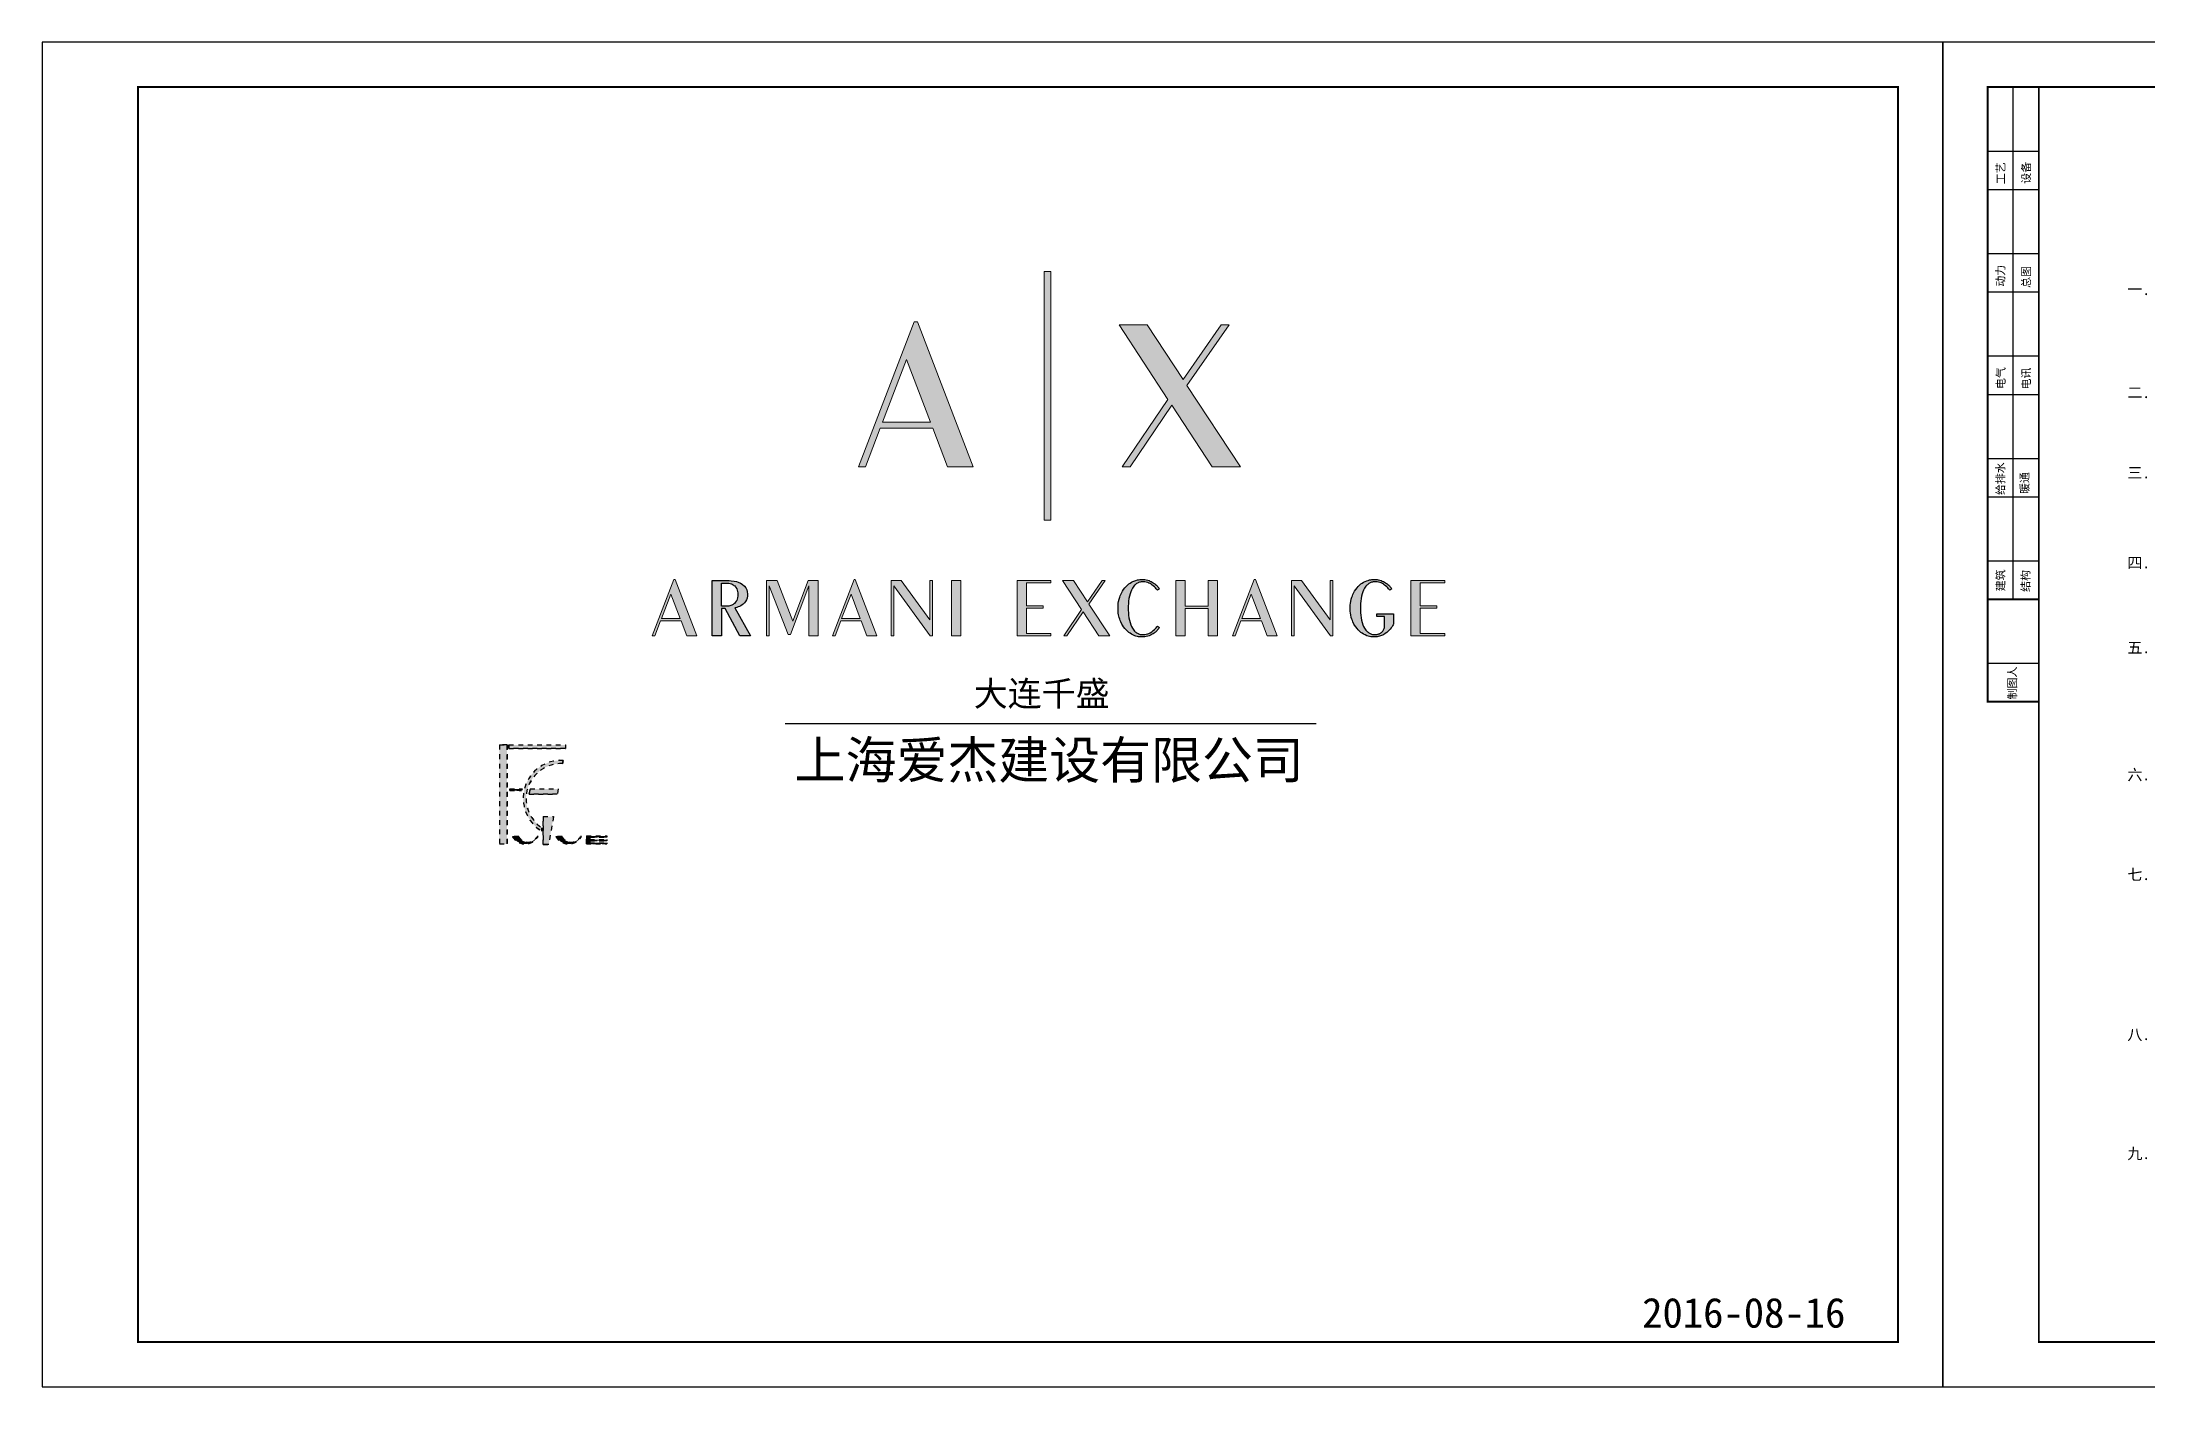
# Model space of a CAD drawing. Header units: millimetres. Extents: x 5896 to 6381, y 4295 to 4378.
# Drawn here: x 5895.56 to 5940.39, y 4349.31 to 4377.92 of the extents above; entities that cross this region are included whole.
import ezdxf
from ezdxf.enums import TextEntityAlignment as Align

# ---------------------------------------------------------------- set-up
doc = ezdxf.new("R2010")
doc.units = ezdxf.units.MM
doc.linetypes.add('DASHDOT2', pattern=[0.5, 0.25, -0.125, 0, -0.125])
for name, color, linetype in [('AXlogo-pyramid', 6, 'Continuous'), ('GA_X DIM', 8, 'Continuous'), ('SH Sheet', 252, 'Continuous'), ('图框', 254, 'Continuous')]:
    doc.layers.add(name, color=color, linetype=linetype)
doc.layers.add('COL-LOGO', color=7, linetype='Continuous', true_color=0xf8e268)
doc.layers.add('文字', color=6, linetype='Continuous', lineweight=5)
doc.styles.add('ARIAL', font='Arial.ttf')
doc.styles.add('FUGUE', font='Arial.ttf')
doc.styles.add('HT', font='')
doc.styles.get("Standard").update_dxf_attribs({"font": 'Arial.ttf'})
doc.styles.add('图框明细', font='')
doc.styles.add('图签-仿宋', font='')
doc.styles.add('图签-黑体', font='')
doc.styles.get('HT').set_extended_font_data('SimHei')
doc.styles.get('图框明细').set_extended_font_data('NSimSun')
doc.styles.get('图签-仿宋').set_extended_font_data('FangSong_GB2312')
doc.styles.get('图签-黑体').set_extended_font_data('SimHei')

# ---------------------------------------------------------------- blocks, each defined once
blk = doc.blocks.new('图标')
at = {"layer": 'SH Sheet', "linetype": 'DASHDOT2'}
for points in [[(31215.4, 14386.6), (31205.1, 14386.6), (31205.1, 14254), (31215.4, 14254)], [(31217.8, 14382), (31293.3, 14382), (31293.3, 14386.6), (31217.8, 14386.6)], [(31289.5, 14361.5), (31290.4, 14365.9, 0.780601), (31261.8, 14271.2), (31261.8, 14275.7, -0.761133)], [(31218.9, 14325.4), (31234.8, 14325.4), (31235.4, 14327.6), (31218.9, 14327.6)], [(31244.8, 14320.6), (31282.5, 14320.6), (31283.8, 14327.6), (31246.2, 14327.6)], [(31263.5, 14290.7), (31263.5, 14253.2), (31271, 14253.2), (31277.5, 14290.7)], [(31256.7, 14263.9), (31255.4, 14263.9, -0.607934), (31231, 14263.9), (31222.6, 14263.9, 0.584493), (31256.7, 14263.9)], [(31314.8, 14263.9), (31313.5, 14263.9, -0.607934), (31289.1, 14263.9), (31280.7, 14263.9, 0.584493), (31314.8, 14263.9)], [(31326.1, 14263), (31348.7, 14263), (31348.7, 14264.9), (31321.7, 14264.9), (31321.7, 14254.1), (31348.7, 14254.1), (31348.7, 14255.7), (31326.1, 14255.7), (31326.1, 14258.3), (31348.7, 14258.3), (31348.7, 14259.9), (31326.1, 14259.9)]]:
    blk.add_hatch(color=250, dxfattribs=at).paths.add_polyline_path(points, flags=0)
at = {"layer": 'SH Sheet', "color": 250, "linetype": 'DASHDOT2'}
for p, q in [((31205.1, 14386.6), (31205.1, 14254)), ((31205.1, 14386.6), (31215.4, 14386.6)), ((31215.4, 14386.6), (31215.4, 14254)), ((31217.8, 14386.6), (31217.8, 14382)), ((31217.8, 14386.6), (31293.3, 14386.6)), ((31293.3, 14386.6), (31293.3, 14382)), ((31217.8, 14382), (31293.3, 14382)), ((31290.4, 14365.9), (31289.5, 14361.5)), ((31218.9, 14327.6), (31218.9, 14325.4)), ((31218.9, 14327.6), (31235.4, 14327.6)), ((31235.4, 14327.6), (31234.8, 14325.4)), ((31246.2, 14327.6), (31244.8, 14320.6)), ((31246.2, 14327.6), (31283.8, 14327.6)), ((31283.8, 14327.6), (31282.5, 14320.6)), ((31218.9, 14325.4), (31234.8, 14325.4)), ((31244.8, 14320.6), (31282.5, 14320.6)), ((31261.8, 14275.7), (31261.8, 14271.2)), ((31263.5, 14290.7), (31263.5, 14253.2)), ((31263.5, 14290.7), (31277.5, 14290.7)), ((31277.5, 14290.7), (31271, 14253.2)), ((31205.1, 14254), (31215.4, 14254)), ((31222.6, 14263.9), (31231, 14263.9)), ((31255.4, 14263.9), (31256.7, 14263.9)), ((31263.5, 14253.2), (31271, 14253.2)), ((31280.7, 14263.9), (31289.1, 14263.9)), ((31313.5, 14263.9), (31314.8, 14263.9)), ((31321.7, 14264.9), (31321.7, 14254.1)), ((31321.7, 14264.9), (31348.7, 14264.9)), ((31321.7, 14254.1), (31348.7, 14254.1)), ((31326.1, 14263), (31326.1, 14259.9)), ((31326.1, 14263), (31348.7, 14263)), ((31326.1, 14259.9), (31348.7, 14259.9)), ((31326.1, 14258.3), (31326.1, 14255.7)), ((31326.1, 14258.3), (31348.7, 14258.3)), ((31326.1, 14255.7), (31348.7, 14255.7)), ((31348.7, 14264.9), (31348.7, 14263)), ((31348.7, 14259.9), (31348.7, 14258.3)), ((31348.7, 14255.7), (31348.7, 14254.1))]:
    blk.add_line(p, q, dxfattribs=at)
for points in [[(31215.4, 14386.6), (31205.1, 14386.6), (31205.1, 14254), (31215.4, 14254)], [(31217.8, 14382), (31217.8, 14386.6), (31293.3, 14386.6), (31293.3, 14382)], [(31218.9, 14325.4), (31218.9, 14327.6), (31235.4, 14327.6), (31234.8, 14325.4)], [(31244.8, 14320.6), (31246.2, 14327.6), (31283.8, 14327.6), (31282.5, 14320.6)], [(31263.5, 14290.7), (31277.5, 14290.7), (31271, 14253.2), (31263.5, 14253.2)], [(31326.1, 14263), (31326.1, 14259.9), (31348.7, 14259.9), (31348.7, 14258.3), (31326.1, 14258.3), (31326.1, 14255.7), (31348.7, 14255.7), (31348.7, 14254.1), (31321.7, 14254.1), (31321.7, 14264.9), (31348.7, 14264.9), (31348.7, 14263)]]:
    blk.add_lwpolyline(points, close=True, dxfattribs=at)
for points in [[(31289.5, 14361.5), (31290.4, 14365.9, 0.780601), (31261.8, 14271.2), (31261.8, 14275.7, -0.761133)], [(31256.7, 14263.9), (31255.4, 14263.9, -0.607934), (31231, 14263.9), (31222.6, 14263.9, 0.584493), (31256.7, 14263.9)], [(31314.8, 14263.9), (31313.5, 14263.9, -0.607934), (31289.1, 14263.9), (31280.7, 14263.9, 0.584493), (31314.8, 14263.9)]]:
    blk.add_lwpolyline(points, format="xyb", close=True, dxfattribs=at)
for centre, radius, start, end in [((31287.9, 14315), 51, 87.2468, 239.1493), ((31287.5, 14314.8), 46.8, 87.521, 236.6249), ((31239.6, 14273.5), 19.6, 209.3914, 330.6152), ((31243.2, 14270.3), 13.8, 207.4063, 332.5937), ((31297.8, 14273.5), 19.6, 209.3914, 330.6152), ((31301.3, 14270.3), 13.8, 207.4063, 332.5937)]:
    blk.add_arc(centre, radius, start, end, dxfattribs=at)
blk = doc.blocks.new('tukuang')
at = {"layer": '图框'}
for p, q in [((155.6, 1739.4), (155.6, 2870.7)), ((3606.1, 2870.7), (3606.1, 99)), ((99, 2729.3), (212.1, 2729.3)), ((99, 2644.4), (212.1, 2644.4)), ((3634.3, 2525.2), (4072.7, 2525.2)), ((99, 2503), (212.1, 2503)), ((99, 2418.2), (212.1, 2418.2)), ((3606.1, 2404), (4101, 2404)), ((99, 2276.8), (212.1, 2276.8)), ((99, 2191.9), (212.1, 2191.9)), ((99, 2050.5), (212.1, 2050.5)), ((3606.1, 2085.9), (4101, 2085.9)), ((99, 1965.7), (212.1, 1965.7)), ((99, 1824.2), (212.1, 1824.2)), ((3606.1, 1767.7), (4101, 1767.7)), ((99, 1598), (212.1, 1598)), ((4101, 1513.1), (3606.1, 1513.1)), ((3712.1, 1513.1), (3712.1, 1173.7)), ((3959.6, 1513.1), (3959.6, 1173.7)), ((4101, 1456.6), (3606.1, 1456.6)), ((4101, 1400), (3606.1, 1400)), ((4101, 1343.4), (3606.1, 1343.4)), ((4101, 1286.9), (3606.1, 1286.9)), ((3804.6, 1257.4), (3862.4, 1257.4)), ((4101, 1230.3), (3606.1, 1230.3)), ((4101, 1173.7), (3606.1, 1173.7)), ((3606.1, 1117.2), (4101, 1117.2)), ((3606.1, 947.5), (4101, 947.5)), ((3606.1, 777.8), (4101, 777.8)), ((4101, 608.1), (3606.1, 608.1)), ((4101, 551.5), (3606.1, 551.5)), ((3853.5, 551.5), (3853.5, 155.6)), ((3959.6, 551.5), (3959.6, 268.7)), ((4101, 494.9), (3606.1, 494.9)), ((4101, 438.4), (3606.1, 438.4)), ((4101, 381.8), (3606.1, 381.8)), ((4101, 325.3), (3606.1, 325.3)), ((4101, 268.7), (3606.1, 268.7)), ((4101, 212.1), (3606.1, 212.1)), ((4101, 155.6), (3606.1, 155.6))]:
    blk.add_line(p, q, dxfattribs=at)
blk.add_lwpolyline([(0, 0), (4200, 0), (4200, 2969.7), (0, 2969.7)], close=True, dxfattribs=at)
at = {"layer": '图框', "const_width": 4.24}
for points in [[(99, 1511), (99, 2872.8)], [(99, 2870.7), (212.1, 2870.7)], [(99, 1739.4), (212.1, 1739.4)], [(99, 1513.1), (212.1, 1513.1)]]:
    blk.add_lwpolyline(points, dxfattribs=at)
blk.add_lwpolyline([(212.1, 2870.7), (4101, 2870.7), (4101, 99), (212.1, 99)], close=True, dxfattribs=at)
at = {"layer": '图框'}
for s, height, style, p in [('建筑设计单位：', 17.68, 'HT', (3616.6, 2843.5)), ('合作设计单位：', 17.68, 'HT', (3616.7, 2380.2)), ('院出图章：', 17.68, '图签-黑体', (3614.1, 2057)), ('注册执业章：', 17.68, '图签-黑体', (3616.9, 1741.7)), ('1', 21.2, '图签-仿宋', (3647.7, 1245.3)), ('版本', 17.68, '图签-黑体', (3616.9, 1208.3)), ('升版原因', 17.68, '图签-黑体', (3722.5, 1205.7)), ('升版日期', 17.68, '图签-黑体', (3963.4, 1205.7)), ('本图升版后，以最高版本为准', 17.677, '图签-黑体', (3616.9, 1139.3)), ('建设单位:', 17.68, '图签-黑体', (3616.8, 1089.8)), ('项目：', 17.68, '图签-黑体', (3616.8, 921.4)), ('图名：', 17.68, '图签-黑体', (3618.2, 756)), ('设计号:', 17.68, '图签-黑体', (3616.3, 585.7)), ('项目总负责人', 17.68, '图签-黑体', (3616.9, 525.2)), ('审定人', 17.68, '图签-黑体', (3616.9, 471.9)), ('专业负责人', 17.68, '图签-黑体', (3616.6, 412.8)), ('校对人', 17.68, '图签-黑体', (3615.3, 357.8)), ('设计人', 17.68, '图签-黑体', (3615.3, 301.3)), ('图别：', 17.68, '图签-黑体', (3615.3, 246.1)), ('图号：', 17.68, '图签-黑体', (3864.1, 244.6)), ('比例：', 17.68, '图签-黑体', (3615.4, 189.4)), ('日期：', 17.68, '图签-黑体', (3855.1, 187.1)), ('文件名：', 17.68, '图签-黑体', (3610.6, 131.4))]:
    blk.add_text(s, height=height, dxfattribs=dict(at, style=style)).set_placement(p)
at = {"layer": '图框', "style": 'ARIAL', "width": 0.75}
for s, height, p in [('ARCHITECTURE DESIGN UNIT', 14.141, (3617.7, 2821.1)), ('JOINTLY DESIGNED WITH', 14.141, (3617.7, 2356)), ('CNADRI PROJECT SEAL', 14.141, (3613.6, 2032.1)), ('REGISTERED SEAL', 14.141, (3616.4, 1720)), ('REVISION', 14.14, (3619.2, 1183.5)), ('CAUSE', 14.14, (3724.8, 1183.1)), ('DATE', 14.14, (3968.2, 1183.1)), ('CLIENT', 14.14, (3619.9, 1067.6)), ('PROJECT NAME', 14.141, (3617.7, 898.9)), ('DRAWING TITLE', 14.141, (3621.7, 731.4)), ('PROJECT No.', 14.141, (3617.7, 561.1)), ('PROJECT DIRECTOR', 14.141, (3619.2, 503.8)), ('AUTHORIZED BY', 14.141, (3619.2, 449.5)), ('DISCIPLINE RESPONSIBLE BY', 14.141, (3619.2, 390)), ('CHECKED BY', 14.14, (3617.7, 335.5)), ('DESIGNED BY', 14.141, (3617.7, 278.9)), ('STATUS', 14.14, (3617.7, 222.3)), ('DRAWING No.', 14.141, (3865.1, 220.2)), ('SCALE', 14.14, (3617.7, 165.1)), ('DATE', 14.14, (3861.6, 165.1)), ('FILE NAME', 14.14, (3614.9, 106.8))]:
    blk.add_text(s, height=height, dxfattribs=at).set_placement(p)
at = {"layer": '图框'}
for s, style, p in [('工艺', '图签-黑体', (136.9, 2656.3)), ('设备', '图签-黑体', (193.1, 2657.2)), ('动力', '图签-黑体', (136.3, 2429.7)), ('总图', '图签-黑体', (193.1, 2427.1)), ('电气', '图签-黑体', (136.9, 2203.8)), ('电讯', '图签-黑体', (193.1, 2202.8)), ('给排水', '图签-黑体', (136.3, 1969.5)), ('暖通', 'HT', (189.6, 1971.9)), ('建筑', '图签-黑体', (136.4, 1756.9)), ('结构', '图签-黑体', (191.7, 1755.6)), ('制图人', '图签-黑体', (162.3, 1518.2))]:
    blk.add_text(s, height=17.68, rotation=90, dxfattribs=dict(at, style=style)).set_placement(p)
at = {"layer": '图框', "insert": (3853.5, 2544), "char_height": 21.212, "width": 494.949, "attachment_point": 5, "line_spacing_factor": 0.66852, "style": 'FUGUE'}
blk.add_mtext('{\\fLiSu|b0|i0|c134|p49;\\C251;上海爱杰建设有限公司}', dxfattribs=at)
at = {"layer": '图框', "insert": (3754.5, 2415.4), "char_height": 21.647, "attachment_point": 7, "line_spacing_factor": 0.66852, "style": 'FUGUE'}
blk.add_mtext('{\\H0.55168x;\\C7;Tel: +86 21 5979 6188 Fax:+86 21 5979 7897}', dxfattribs=at)
at = {"layer": '图框', "insert": (3669.6, 890.8), "char_height": 30, "width": 393.518, "attachment_point": 1, "style": 'ARIAL'}
blk.add_mtext('\\pi121.59;{\\fSimSun|b0|i0|c134|p2;\\C7;大连千盛\\P\\pi184.27;AX}', dxfattribs=at)
at = {"layer": '图框', "attachment_point": 4}
for s, insert, char_height, width in [('1:100/A3', (3713, 185.2), 21.21, 119.272), ('{\\fSTSong|b0|i0|c0|p2;\\C7;201\\fSTSong|b0|i0|c134|p2;6-08\\fSTSong|b0|i0|c0|p2;-\\fSTSong|b0|i0|c134|p2;16}', (3929.5, 184.7), 21.2121, 11.04)]:
    blk.add_mtext(s, dxfattribs=dict(at, insert=insert, char_height=char_height, width=width))

msp = doc.modelspace()

# ---------------------------------------------------------------- hatches: boundary and pattern name
at = {"layer": 'COL-LOGO'}
h = msp.add_hatch(color=0, dxfattribs=at)
h.dxf.hatch_style = 1
h.paths.add_polyline_path([(5915.38, 4368.887), (5914.196, 4371.973), (5914.124, 4371.973), (5912.939, 4368.887), (5913.087, 4368.887), (5913.399, 4369.704), (5914.52, 4369.704), (5914.832, 4368.887)])
h.paths.add_polyline_path([(5914.468, 4369.832), (5913.447, 4369.832), (5913.959, 4371.168)], flags=16)
h.paths.add_polyline_path([(5917.029, 4367.751), (5916.893, 4367.751), (5916.893, 4373.041), (5917.029, 4373.041)])
h.paths.add_polyline_path([(5919.082, 4371.905), (5918.486, 4371.905), (5919.526, 4370.32), (5918.55, 4368.887), (5918.718, 4368.887), (5919.606, 4370.196), (5920.47, 4368.887), (5921.067, 4368.887), (5919.93, 4370.616), (5920.827, 4371.905), (5920.659, 4371.905), (5919.846, 4370.74)])
h = msp.add_hatch(color=0, dxfattribs=at)
h.dxf.hatch_style = 1
h.paths.add_polyline_path([(5910.124, 4365.92), (5910.023, 4365.92), (5910.023, 4366.411), (5910.126, 4366.411), (5910.151, 4366.41), (5910.178, 4366.407), (5910.205, 4366.402), (5910.232, 4366.393), (5910.246, 4366.387), (5910.267, 4366.376), (5910.287, 4366.362), (5910.302, 4366.349), (5910.319, 4366.33), (5910.329, 4366.315), (5910.344, 4366.288), (5910.355, 4366.263), (5910.363, 4366.231), (5910.368, 4366.2), (5910.369, 4366.174), (5910.369, 4366.16), (5910.368, 4366.136), (5910.361, 4366.094), (5910.354, 4366.068), (5910.345, 4366.042), (5910.335, 4366.024), (5910.315, 4365.996), (5910.298, 4365.979), (5910.285, 4365.968), (5910.27, 4365.957), (5910.257, 4365.949), (5910.241, 4365.942), (5910.221, 4365.934), (5910.196, 4365.927), (5910.175, 4365.923), (5910.159, 4365.921), (5910.142, 4365.92), (5910.131, 4365.92)], flags=16)
h.paths.add_polyline_path([(5910.023, 4365.868), (5910.023, 4365.289), (5909.824, 4365.289), (5909.824, 4366.463), (5910.186, 4366.463), (5910.23, 4366.461), (5910.291, 4366.453), (5910.337, 4366.443), (5910.379, 4366.43), (5910.424, 4366.41), (5910.46, 4366.389), (5910.51, 4366.346), (5910.537, 4366.31), (5910.561, 4366.264), (5910.57, 4366.23), (5910.577, 4366.178), (5910.577, 4366.138), (5910.568, 4366.089), (5910.554, 4366.051), (5910.533, 4366.017), (5910.511, 4365.988), (5910.485, 4365.963), (5910.46, 4365.945), (5910.431, 4365.927), (5910.407, 4365.915), (5910.377, 4365.902), (5910.344, 4365.892), (5910.311, 4365.884), (5910.303, 4365.882), (5910.64, 4365.289), (5910.414, 4365.289), (5910.097, 4365.868)])
h.paths.add_polyline_path([(5912.778, 4366.176), (5912.976, 4365.657), (5912.579, 4365.657)], flags=16)
h.paths.add_polyline_path([(5913.118, 4365.289), (5913.331, 4365.289), (5912.87, 4366.489), (5912.842, 4366.489), (5912.382, 4365.289), (5912.439, 4365.289), (5912.561, 4365.607), (5912.996, 4365.607)])
h.paths.add_polyline_path([(5908.942, 4366.176), (5909.139, 4365.657), (5908.742, 4365.657)], flags=16)
h.paths.add_polyline_path([(5909.281, 4365.289), (5909.494, 4365.289), (5909.034, 4366.489), (5909.006, 4366.489), (5908.545, 4365.289), (5908.602, 4365.289), (5908.724, 4365.607), (5909.16, 4365.607)])
h.paths.add_polyline_path([(5911.865, 4366.463), (5911.542, 4365.599), (5911.205, 4366.463), (5910.982, 4366.463), (5910.982, 4365.289), (5911.038, 4365.289), (5911.038, 4366.351), (5911.438, 4365.317), (5911.493, 4365.317), (5911.877, 4366.351), (5911.877, 4365.289), (5912.076, 4365.289), (5912.076, 4366.463)])
h.paths.add_polyline_path([(5914.919, 4365.289), (5915.119, 4365.289), (5915.119, 4366.463), (5914.919, 4366.463)])
h.paths.add_polyline_path([(5913.631, 4366.463), (5913.631, 4365.289), (5913.687, 4365.289), (5913.687, 4366.351), (5914.462, 4365.289), (5914.512, 4365.289), (5914.513, 4366.463), (5914.457, 4366.463), (5914.457, 4365.63), (5913.846, 4366.463)])
h = msp.add_hatch(color=0, dxfattribs=at)
h.dxf.hatch_style = 1
h.paths.add_polyline_path([(5916.513, 4365.878), (5916.871, 4365.878), (5916.871, 4365.928), (5916.513, 4365.928), (5916.513, 4366.413), (5917.035, 4366.413), (5917.035, 4366.463), (5916.314, 4366.463), (5916.314, 4365.289), (5917.035, 4365.289), (5917.035, 4365.339), (5916.513, 4365.339)])
h.paths.add_polyline_path([(5918.053, 4365.289), (5918.285, 4365.289), (5917.843, 4365.962), (5918.191, 4366.463), (5918.126, 4366.463), (5917.81, 4366.01), (5917.513, 4366.463), (5917.281, 4366.463), (5917.685, 4365.846), (5917.306, 4365.289), (5917.371, 4365.289), (5917.717, 4365.798)])
h.paths.add_polyline_path([(5918.679, 4365.835), (5918.679, 4365.876), (5918.679, 4365.917), (5918.683, 4365.977), (5918.687, 4366.024), (5918.694, 4366.081), (5918.705, 4366.133), (5918.718, 4366.182), (5918.734, 4366.227), (5918.748, 4366.262), (5918.771, 4366.304), (5918.784, 4366.325), (5918.798, 4366.344), (5918.815, 4366.363), (5918.829, 4366.377), (5918.844, 4366.389), (5918.858, 4366.399), (5918.875, 4366.409), (5918.896, 4366.42), (5918.917, 4366.427), (5918.935, 4366.432), (5918.953, 4366.435), (5918.976, 4366.438), (5919, 4366.438), (5919.02, 4366.437), (5919.036, 4366.435), (5919.065, 4366.429), (5919.094, 4366.421), (5919.119, 4366.412), (5919.145, 4366.399), (5919.169, 4366.386), (5919.191, 4366.37), (5919.214, 4366.353), (5919.237, 4366.332), (5919.26, 4366.309), (5919.275, 4366.291), (5919.288, 4366.274), (5919.3, 4366.259), (5919.343, 4366.289), (5919.34, 4366.293), (5919.33, 4366.307), (5919.319, 4366.321), (5919.305, 4366.338), (5919.293, 4366.352), (5919.28, 4366.365), (5919.258, 4366.384), (5919.247, 4366.393), (5919.232, 4366.405), (5919.212, 4366.418), (5919.191, 4366.431), (5919.165, 4366.445), (5919.143, 4366.455), (5919.122, 4366.463), (5919.096, 4366.471), (5919.062, 4366.48), (5919.036, 4366.484), (5919.014, 4366.486), (5918.993, 4366.487), (5918.971, 4366.488), (5918.951, 4366.487), (5918.926, 4366.485), (5918.901, 4366.482), (5918.876, 4366.477), (5918.843, 4366.469), (5918.817, 4366.461), (5918.781, 4366.445), (5918.747, 4366.428), (5918.718, 4366.41), (5918.692, 4366.392), (5918.661, 4366.365), (5918.633, 4366.339), (5918.609, 4366.311), (5918.58, 4366.273), (5918.558, 4366.24), (5918.543, 4366.212), (5918.521, 4366.168), (5918.509, 4366.137), (5918.498, 4366.108), (5918.487, 4366.07), (5918.476, 4366.018), (5918.469, 4365.98), (5918.465, 4365.94), (5918.463, 4365.905), (5918.463, 4365.876), (5918.463, 4365.847), (5918.465, 4365.812), (5918.469, 4365.772), (5918.476, 4365.734), (5918.487, 4365.682), (5918.498, 4365.644), (5918.509, 4365.615), (5918.521, 4365.584), (5918.543, 4365.54), (5918.558, 4365.512), (5918.58, 4365.479), (5918.609, 4365.441), (5918.633, 4365.414), (5918.661, 4365.387), (5918.692, 4365.36), (5918.718, 4365.342), (5918.747, 4365.324), (5918.781, 4365.307), (5918.817, 4365.291), (5918.843, 4365.283), (5918.876, 4365.275), (5918.901, 4365.27), (5918.926, 4365.267), (5918.951, 4365.265), (5918.971, 4365.264), (5918.993, 4365.265), (5919.014, 4365.266), (5919.036, 4365.268), (5919.062, 4365.273), (5919.096, 4365.281), (5919.122, 4365.289), (5919.143, 4365.297), (5919.165, 4365.307), (5919.191, 4365.321), (5919.212, 4365.334), (5919.232, 4365.347), (5919.247, 4365.359), (5919.258, 4365.368), (5919.28, 4365.388), (5919.293, 4365.4), (5919.305, 4365.414), (5919.319, 4365.431), (5919.33, 4365.445), (5919.34, 4365.459), (5919.343, 4365.464), (5919.3, 4365.493), (5919.288, 4365.478), (5919.275, 4365.461), (5919.26, 4365.443), (5919.237, 4365.42), (5919.214, 4365.399), (5919.191, 4365.382), (5919.169, 4365.367), (5919.145, 4365.353), (5919.119, 4365.34), (5919.094, 4365.331), (5919.065, 4365.323), (5919.036, 4365.317), (5919.02, 4365.316), (5918.989, 4365.314), (5918.959, 4365.316), (5918.935, 4365.32), (5918.917, 4365.325), (5918.896, 4365.333), (5918.875, 4365.343), (5918.858, 4365.353), (5918.844, 4365.363), (5918.829, 4365.375), (5918.815, 4365.389), (5918.798, 4365.408), (5918.784, 4365.427), (5918.771, 4365.448), (5918.748, 4365.49), (5918.734, 4365.525), (5918.718, 4365.57), (5918.705, 4365.619), (5918.694, 4365.671), (5918.687, 4365.728), (5918.683, 4365.775)])
h.paths.add_polyline_path([(5919.894, 4365.867), (5920.378, 4365.867), (5920.378, 4365.289), (5920.577, 4365.289), (5920.577, 4366.463), (5920.378, 4366.463), (5920.378, 4365.917), (5919.894, 4365.917), (5919.894, 4366.463), (5919.694, 4366.463), (5919.694, 4365.289), (5919.894, 4365.289)])
h.paths.add_polyline_path([(5921.637, 4365.289), (5921.85, 4365.289), (5921.389, 4366.489), (5921.361, 4366.489), (5920.901, 4365.289), (5920.958, 4365.289), (5921.08, 4365.607), (5921.515, 4365.607)])
h.paths.add_polyline_path([(5921.495, 4365.657), (5921.098, 4365.657), (5921.297, 4366.176)], flags=16)
h.paths.add_polyline_path([(5922.368, 4366.463), (5922.153, 4366.463), (5922.153, 4365.289), (5922.21, 4365.289), (5922.21, 4366.351), (5922.985, 4365.289), (5923.034, 4365.289), (5923.036, 4366.463), (5922.98, 4366.463), (5922.98, 4365.63)])
h.paths.add_polyline_path([(5923.625, 4365.775), (5923.621, 4365.835), (5923.621, 4365.876), (5923.621, 4365.917), (5923.625, 4365.977), (5923.629, 4366.024), (5923.636, 4366.081), (5923.647, 4366.133), (5923.66, 4366.182), (5923.676, 4366.227), (5923.69, 4366.262), (5923.713, 4366.304), (5923.726, 4366.325), (5923.74, 4366.344), (5923.757, 4366.363), (5923.771, 4366.377), (5923.786, 4366.389), (5923.8, 4366.399), (5923.817, 4366.409), (5923.838, 4366.42), (5923.859, 4366.427), (5923.877, 4366.432), (5923.895, 4366.435), (5923.918, 4366.438), (5923.942, 4366.438), (5923.973, 4366.436), (5924.007, 4366.43), (5924.036, 4366.422), (5924.061, 4366.413), (5924.091, 4366.399), (5924.115, 4366.386), (5924.138, 4366.37), (5924.16, 4366.353), (5924.183, 4366.332), (5924.206, 4366.309), (5924.222, 4366.291), (5924.235, 4366.275), (5924.246, 4366.259), (5924.29, 4366.289), (5924.287, 4366.293), (5924.277, 4366.307), (5924.266, 4366.321), (5924.252, 4366.338), (5924.239, 4366.352), (5924.226, 4366.365), (5924.205, 4366.384), (5924.194, 4366.393), (5924.179, 4366.405), (5924.159, 4366.418), (5924.138, 4366.431), (5924.112, 4366.445), (5924.089, 4366.455), (5924.065, 4366.464), (5924.038, 4366.472), (5924.004, 4366.48), (5923.978, 4366.484), (5923.956, 4366.486), (5923.935, 4366.487), (5923.913, 4366.488), (5923.893, 4366.487), (5923.868, 4366.485), (5923.843, 4366.482), (5923.818, 4366.477), (5923.785, 4366.469), (5923.759, 4366.461), (5923.723, 4366.445), (5923.689, 4366.428), (5923.66, 4366.41), (5923.634, 4366.392), (5923.603, 4366.365), (5923.575, 4366.339), (5923.551, 4366.311), (5923.522, 4366.273), (5923.5, 4366.24), (5923.485, 4366.212), (5923.463, 4366.168), (5923.451, 4366.137), (5923.44, 4366.108), (5923.429, 4366.07), (5923.418, 4366.018), (5923.411, 4365.98), (5923.407, 4365.94), (5923.405, 4365.905), (5923.404, 4365.876), (5923.405, 4365.847), (5923.407, 4365.812), (5923.411, 4365.772), (5923.418, 4365.734), (5923.429, 4365.682), (5923.44, 4365.644), (5923.451, 4365.615), (5923.463, 4365.584), (5923.485, 4365.54), (5923.5, 4365.512), (5923.522, 4365.479), (5923.551, 4365.441), (5923.575, 4365.414), (5923.603, 4365.387), (5923.634, 4365.36), (5923.66, 4365.342), (5923.689, 4365.324), (5923.723, 4365.307), (5923.759, 4365.291), (5923.785, 4365.283), (5923.818, 4365.275), (5923.843, 4365.27), (5923.868, 4365.267), (5923.893, 4365.265), (5923.913, 4365.264), (5923.935, 4365.265), (5923.956, 4365.266), (5923.978, 4365.268), (5924.004, 4365.273), (5924.028, 4365.279), (5924.07, 4365.293), (5924.113, 4365.313), (5924.15, 4365.336), (5924.185, 4365.36), (5924.211, 4365.385), (5924.233, 4365.406), (5924.257, 4365.432), (5924.276, 4365.456), (5924.29, 4365.474), (5924.306, 4365.498), (5924.32, 4365.521), (5924.329, 4365.537), (5924.329, 4365.756), (5923.97, 4365.756), (5923.97, 4365.703), (5924.133, 4365.703), (5924.133, 4365.467), (5924.129, 4365.446), (5924.119, 4365.419), (5924.103, 4365.394), (5924.083, 4365.37), (5924.068, 4365.358), (5924.052, 4365.346), (5924.031, 4365.335), (5924.008, 4365.325), (5923.985, 4365.319), (5923.964, 4365.316), (5923.931, 4365.314), (5923.901, 4365.316), (5923.877, 4365.32), (5923.859, 4365.325), (5923.838, 4365.333), (5923.817, 4365.343), (5923.8, 4365.353), (5923.786, 4365.363), (5923.771, 4365.375), (5923.757, 4365.389), (5923.74, 4365.408), (5923.726, 4365.427), (5923.713, 4365.448), (5923.69, 4365.49), (5923.676, 4365.525), (5923.66, 4365.57), (5923.647, 4365.619), (5923.636, 4365.671), (5923.629, 4365.728)])
h.paths.add_polyline_path([(5924.894, 4365.878), (5925.253, 4365.878), (5925.253, 4365.928), (5924.894, 4365.928), (5924.894, 4366.413), (5925.422, 4366.413), (5925.422, 4366.463), (5924.695, 4366.463), (5924.695, 4365.289), (5925.422, 4365.289), (5925.422, 4365.339), (5924.894, 4365.339)])

# ---------------------------------------------------------------- linework, layer by layer
msp.add_line((5911.379, 4363.426), (5922.68, 4363.426))
at = {"layer": 'AXlogo-pyramid', "color": 0, "lineweight": 0}
for points in [[(5917.029, 4367.751), (5916.893, 4367.751), (5916.893, 4373.041), (5917.029, 4373.041), (5917.029, 4367.751)], [(5915.38, 4368.887), (5914.196, 4371.973), (5914.124, 4371.973), (5912.939, 4368.887), (5913.087, 4368.887), (5913.399, 4369.704), (5914.52, 4369.704), (5914.832, 4368.887), (5915.38, 4368.887)], [(5919.082, 4371.905), (5918.486, 4371.905), (5919.526, 4370.32), (5918.55, 4368.887), (5918.718, 4368.887), (5919.606, 4370.196), (5920.47, 4368.887), (5921.067, 4368.887), (5919.93, 4370.616), (5920.827, 4371.905), (5920.659, 4371.905), (5919.846, 4370.74), (5919.082, 4371.905)], [(5914.468, 4369.832), (5913.447, 4369.832), (5913.959, 4371.168), (5914.468, 4369.832)], [(5909.281, 4365.289), (5909.494, 4365.289), (5909.034, 4366.489), (5909.006, 4366.489), (5908.545, 4365.289), (5908.602, 4365.289), (5908.724, 4365.607), (5909.16, 4365.607), (5909.281, 4365.289)], [(5911.865, 4366.463), (5911.542, 4365.599), (5911.205, 4366.463), (5910.982, 4366.463), (5910.982, 4365.289), (5911.038, 4365.289), (5911.038, 4366.351), (5911.438, 4365.317), (5911.493, 4365.317), (5911.877, 4366.351), (5911.877, 4365.289), (5912.076, 4365.289), (5912.076, 4366.463), (5911.865, 4366.463)], [(5913.118, 4365.289), (5913.331, 4365.289), (5912.87, 4366.489), (5912.842, 4366.489), (5912.382, 4365.289), (5912.439, 4365.289), (5912.561, 4365.607), (5912.996, 4365.607), (5913.118, 4365.289)], [(5913.631, 4366.463), (5913.631, 4365.289), (5913.687, 4365.289), (5913.687, 4366.351), (5914.462, 4365.289), (5914.512, 4365.289), (5914.513, 4366.463), (5914.457, 4366.463), (5914.457, 4365.63), (5913.846, 4366.463), (5913.631, 4366.463)], [(5914.919, 4365.289), (5915.119, 4365.289), (5915.119, 4366.463), (5914.919, 4366.463), (5914.919, 4365.289)], [(5916.314, 4366.463), (5916.314, 4365.289), (5917.035, 4365.289), (5917.035, 4365.339), (5916.513, 4365.339), (5916.513, 4365.878), (5916.871, 4365.878), (5916.871, 4365.928), (5916.513, 4365.928), (5916.513, 4366.413), (5917.035, 4366.413), (5917.035, 4366.463), (5916.314, 4366.463)], [(5917.513, 4366.463), (5917.281, 4366.463), (5917.685, 4365.846), (5917.306, 4365.289), (5917.371, 4365.289), (5917.717, 4365.798), (5918.053, 4365.289), (5918.285, 4365.289), (5917.843, 4365.962), (5918.191, 4366.463), (5918.126, 4366.463), (5917.81, 4366.01), (5917.513, 4366.463)], [(5920.378, 4366.463), (5920.378, 4365.917), (5919.894, 4365.917), (5919.894, 4366.463), (5919.694, 4366.463), (5919.694, 4365.289), (5919.894, 4365.289), (5919.894, 4365.867), (5920.378, 4365.867), (5920.378, 4365.289), (5920.577, 4365.289), (5920.577, 4366.463), (5920.378, 4366.463)], [(5921.637, 4365.289), (5921.85, 4365.289), (5921.389, 4366.489), (5921.361, 4366.489), (5920.901, 4365.289), (5920.958, 4365.289), (5921.08, 4365.607), (5921.515, 4365.607), (5921.637, 4365.289)], [(5922.153, 4366.463), (5922.153, 4365.289), (5922.21, 4365.289), (5922.21, 4366.351), (5922.985, 4365.289), (5923.034, 4365.289), (5923.036, 4366.463), (5922.98, 4366.463), (5922.98, 4365.63), (5922.368, 4366.463), (5922.153, 4366.463)], [(5924.695, 4366.463), (5924.695, 4365.289), (5925.422, 4365.289), (5925.422, 4365.339), (5924.894, 4365.339), (5924.894, 4365.878), (5925.253, 4365.878), (5925.253, 4365.928), (5924.894, 4365.928), (5924.894, 4366.413), (5925.422, 4366.413), (5925.422, 4366.463), (5924.695, 4366.463)], [(5908.942, 4366.176), (5909.139, 4365.657), (5908.742, 4365.657), (5908.942, 4366.176)], [(5912.778, 4366.176), (5912.976, 4365.657), (5912.579, 4365.657), (5912.778, 4366.176)], [(5921.297, 4366.176), (5921.495, 4365.657), (5921.098, 4365.657), (5921.297, 4366.176)]]:
    msp.add_lwpolyline(points, dxfattribs=at)
at = {"layer": 'AXlogo-pyramid', "color": 0}
for points in [[(5910.023, 4365.868), (5910.023, 4365.289), (5909.824, 4365.289), (5909.824, 4366.463), (5910.186, 4366.463), (5910.23, 4366.461), (5910.291, 4366.453), (5910.337, 4366.443), (5910.379, 4366.43), (5910.424, 4366.41), (5910.46, 4366.389), (5910.51, 4366.346), (5910.537, 4366.31), (5910.561, 4366.264), (5910.57, 4366.23), (5910.577, 4366.178), (5910.577, 4366.138), (5910.568, 4366.089), (5910.554, 4366.051), (5910.533, 4366.017), (5910.511, 4365.988), (5910.485, 4365.963), (5910.46, 4365.945), (5910.431, 4365.927), (5910.407, 4365.915), (5910.377, 4365.902), (5910.344, 4365.892), (5910.311, 4365.884), (5910.303, 4365.882), (5910.64, 4365.289), (5910.414, 4365.289), (5910.097, 4365.868)], [(5910.124, 4365.92), (5910.023, 4365.92), (5910.023, 4366.411), (5910.126, 4366.411), (5910.151, 4366.41), (5910.178, 4366.407), (5910.205, 4366.402), (5910.232, 4366.393), (5910.246, 4366.387), (5910.267, 4366.376), (5910.287, 4366.362), (5910.302, 4366.349), (5910.319, 4366.33), (5910.329, 4366.315), (5910.344, 4366.288), (5910.355, 4366.263), (5910.363, 4366.231), (5910.368, 4366.2), (5910.369, 4366.174), (5910.369, 4366.16), (5910.368, 4366.136), (5910.361, 4366.094), (5910.354, 4366.068), (5910.345, 4366.042), (5910.335, 4366.024), (5910.315, 4365.996), (5910.298, 4365.979), (5910.285, 4365.968), (5910.27, 4365.957), (5910.257, 4365.949), (5910.241, 4365.942), (5910.221, 4365.934), (5910.196, 4365.927), (5910.175, 4365.923), (5910.159, 4365.921), (5910.142, 4365.92), (5910.131, 4365.92)], [(5918.679, 4365.876), (5918.679, 4365.835), (5918.683, 4365.775), (5918.687, 4365.728), (5918.694, 4365.671), (5918.705, 4365.619), (5918.718, 4365.57), (5918.734, 4365.525), (5918.748, 4365.49), (5918.771, 4365.448), (5918.784, 4365.427), (5918.798, 4365.408), (5918.815, 4365.389), (5918.829, 4365.375), (5918.844, 4365.363), (5918.858, 4365.353), (5918.875, 4365.343), (5918.89, 4365.335), (5918.901, 4365.331), (5918.917, 4365.325), (5918.935, 4365.32), (5918.953, 4365.317), (5918.966, 4365.316), (5918.983, 4365.314), (5919, 4365.314), (5919.02, 4365.316), (5919.036, 4365.317), (5919.065, 4365.323), (5919.094, 4365.331), (5919.119, 4365.34), (5919.145, 4365.353), (5919.169, 4365.367), (5919.191, 4365.382), (5919.214, 4365.399), (5919.237, 4365.42), (5919.26, 4365.443), (5919.275, 4365.461), (5919.288, 4365.478), (5919.3, 4365.493), (5919.343, 4365.464), (5919.34, 4365.459), (5919.33, 4365.445), (5919.319, 4365.431), (5919.305, 4365.414), (5919.293, 4365.4), (5919.28, 4365.388), (5919.258, 4365.368), (5919.247, 4365.359), (5919.232, 4365.347), (5919.212, 4365.334), (5919.191, 4365.321), (5919.165, 4365.307), (5919.143, 4365.297), (5919.122, 4365.289), (5919.096, 4365.281), (5919.062, 4365.273), (5919.036, 4365.268), (5919.014, 4365.266), (5918.993, 4365.265), (5918.971, 4365.264), (5918.951, 4365.265), (5918.926, 4365.267), (5918.901, 4365.27), (5918.876, 4365.275), (5918.843, 4365.283), (5918.817, 4365.291), (5918.781, 4365.307), (5918.747, 4365.324), (5918.718, 4365.342), (5918.692, 4365.36), (5918.661, 4365.387), (5918.633, 4365.414), (5918.609, 4365.441), (5918.58, 4365.479), (5918.558, 4365.512), (5918.543, 4365.54), (5918.521, 4365.584), (5918.509, 4365.615), (5918.498, 4365.644), (5918.487, 4365.682), (5918.476, 4365.734), (5918.469, 4365.772), (5918.465, 4365.812), (5918.463, 4365.847), (5918.463, 4365.876), (5918.463, 4365.905), (5918.465, 4365.94), (5918.469, 4365.98), (5918.476, 4366.018), (5918.487, 4366.07), (5918.498, 4366.108), (5918.509, 4366.137), (5918.521, 4366.168), (5918.543, 4366.212), (5918.558, 4366.24), (5918.58, 4366.273), (5918.609, 4366.311), (5918.633, 4366.339), (5918.661, 4366.365), (5918.692, 4366.392), (5918.718, 4366.41), (5918.747, 4366.428), (5918.781, 4366.445), (5918.817, 4366.461), (5918.843, 4366.469), (5918.876, 4366.477), (5918.901, 4366.482), (5918.926, 4366.485), (5918.951, 4366.487), (5918.971, 4366.488), (5918.993, 4366.487), (5919.014, 4366.486), (5919.036, 4366.484), (5919.062, 4366.48), (5919.096, 4366.471), (5919.122, 4366.463), (5919.143, 4366.455), (5919.165, 4366.445), (5919.191, 4366.431), (5919.212, 4366.418), (5919.232, 4366.405), (5919.247, 4366.393), (5919.258, 4366.384), (5919.28, 4366.365), (5919.293, 4366.352), (5919.305, 4366.338), (5919.319, 4366.321), (5919.33, 4366.307), (5919.34, 4366.293), (5919.343, 4366.289), (5919.3, 4366.259), (5919.288, 4366.274), (5919.275, 4366.291), (5919.26, 4366.309), (5919.237, 4366.332), (5919.214, 4366.353), (5919.191, 4366.37), (5919.169, 4366.386), (5919.145, 4366.399), (5919.119, 4366.412), (5919.094, 4366.421), (5919.065, 4366.429), (5919.036, 4366.435), (5919.02, 4366.437), (5919, 4366.438), (5918.983, 4366.438), (5918.966, 4366.437), (5918.953, 4366.435), (5918.935, 4366.432), (5918.917, 4366.427), (5918.901, 4366.421), (5918.89, 4366.417), (5918.875, 4366.409), (5918.858, 4366.399), (5918.844, 4366.389), (5918.829, 4366.377), (5918.815, 4366.363), (5918.798, 4366.344), (5918.784, 4366.325), (5918.771, 4366.304), (5918.748, 4366.262), (5918.734, 4366.227), (5918.718, 4366.182), (5918.705, 4366.133), (5918.694, 4366.081), (5918.687, 4366.024), (5918.683, 4365.977), (5918.679, 4365.917)], [(5924.028, 4365.279), (5924.004, 4365.273), (5923.978, 4365.268), (5923.956, 4365.266), (5923.935, 4365.265), (5923.913, 4365.264), (5923.893, 4365.265), (5923.868, 4365.267), (5923.843, 4365.27), (5923.818, 4365.275), (5923.785, 4365.283), (5923.759, 4365.291), (5923.723, 4365.307), (5923.689, 4365.324), (5923.66, 4365.342), (5923.634, 4365.36), (5923.603, 4365.387), (5923.575, 4365.414), (5923.551, 4365.441), (5923.522, 4365.479), (5923.5, 4365.512), (5923.485, 4365.54), (5923.463, 4365.584), (5923.451, 4365.615), (5923.44, 4365.644), (5923.429, 4365.682), (5923.418, 4365.734), (5923.411, 4365.772), (5923.407, 4365.812), (5923.405, 4365.847), (5923.404, 4365.876), (5923.405, 4365.905), (5923.407, 4365.94), (5923.411, 4365.98), (5923.418, 4366.018), (5923.429, 4366.07), (5923.44, 4366.108), (5923.451, 4366.137), (5923.463, 4366.168), (5923.485, 4366.212), (5923.5, 4366.24), (5923.522, 4366.273), (5923.551, 4366.311), (5923.575, 4366.339), (5923.603, 4366.365), (5923.634, 4366.392), (5923.66, 4366.41), (5923.689, 4366.428), (5923.723, 4366.445), (5923.759, 4366.461), (5923.785, 4366.469), (5923.818, 4366.477), (5923.843, 4366.482), (5923.868, 4366.485), (5923.893, 4366.487), (5923.913, 4366.488), (5923.935, 4366.487), (5923.956, 4366.486), (5923.978, 4366.484), (5924.004, 4366.48), (5924.038, 4366.472), (5924.065, 4366.464), (5924.089, 4366.455), (5924.112, 4366.445), (5924.138, 4366.431), (5924.159, 4366.418), (5924.179, 4366.405), (5924.194, 4366.393), (5924.205, 4366.384), (5924.226, 4366.365), (5924.239, 4366.352), (5924.252, 4366.338), (5924.266, 4366.321), (5924.277, 4366.307), (5924.287, 4366.293), (5924.29, 4366.289), (5924.246, 4366.259), (5924.235, 4366.275), (5924.222, 4366.291), (5924.206, 4366.309), (5924.183, 4366.332), (5924.16, 4366.353), (5924.138, 4366.37), (5924.115, 4366.386), (5924.091, 4366.399), (5924.061, 4366.413), (5924.036, 4366.422), (5924.007, 4366.43), (5923.978, 4366.435), (5923.962, 4366.437), (5923.942, 4366.438), (5923.925, 4366.438), (5923.908, 4366.437), (5923.895, 4366.435), (5923.877, 4366.432), (5923.859, 4366.427), (5923.843, 4366.421), (5923.832, 4366.417), (5923.817, 4366.409), (5923.8, 4366.399), (5923.786, 4366.389), (5923.771, 4366.377), (5923.757, 4366.363), (5923.74, 4366.344), (5923.726, 4366.325), (5923.713, 4366.304), (5923.69, 4366.262), (5923.676, 4366.227), (5923.66, 4366.182), (5923.647, 4366.133), (5923.636, 4366.081), (5923.629, 4366.024), (5923.625, 4365.977), (5923.621, 4365.917), (5923.621, 4365.876), (5923.621, 4365.835), (5923.625, 4365.775), (5923.629, 4365.728), (5923.636, 4365.671), (5923.647, 4365.619), (5923.66, 4365.57), (5923.676, 4365.525), (5923.69, 4365.49), (5923.713, 4365.448), (5923.726, 4365.427), (5923.74, 4365.408), (5923.757, 4365.389), (5923.771, 4365.375), (5923.786, 4365.363), (5923.8, 4365.353), (5923.817, 4365.343), (5923.832, 4365.335), (5923.843, 4365.331), (5923.859, 4365.325), (5923.877, 4365.32), (5923.895, 4365.317), (5923.908, 4365.316), (5923.925, 4365.314), (5923.942, 4365.314), (5923.962, 4365.316), (5923.967, 4365.316), (5923.979, 4365.318), (5923.992, 4365.321), (5924.003, 4365.324), (5924.016, 4365.328), (5924.026, 4365.332), (5924.037, 4365.338), (5924.049, 4365.344), (5924.058, 4365.351), (5924.068, 4365.358), (5924.078, 4365.366), (5924.09, 4365.378), (5924.1, 4365.389), (5924.109, 4365.403), (5924.116, 4365.415), (5924.123, 4365.429), (5924.128, 4365.442), (5924.13, 4365.453), (5924.132, 4365.461), (5924.133, 4365.469), (5924.133, 4365.475), (5924.133, 4365.703), (5923.97, 4365.703), (5923.97, 4365.756), (5924.329, 4365.756), (5924.329, 4365.537), (5924.32, 4365.521), (5924.306, 4365.498), (5924.29, 4365.474), (5924.276, 4365.456), (5924.257, 4365.432), (5924.233, 4365.406), (5924.211, 4365.385), (5924.185, 4365.36), (5924.15, 4365.336), (5924.113, 4365.313), (5924.07, 4365.293)]]:
    msp.add_lwpolyline(points, close=True, dxfattribs=at)
at = {"layer": '图框', "color": 7}
msp.add_lwpolyline([(5895.558, 4349.307), (5936.022, 4349.307), (5936.022, 4377.921), (5895.558, 4377.921)], close=True, dxfattribs=at)
at = {"layer": '图框', "const_width": 0.0409}
msp.add_lwpolyline([(5897.601, 4376.968), (5935.068, 4376.968), (5935.068, 4350.261), (5897.601, 4350.261)], close=True, dxfattribs=at)

# ---------------------------------------------------------------- block references
at = {"layer": 'GA_X DIM', "xscale": 0.009635294117647079, "yscale": 0.009635294117647079, "zscale": 0.009635294117647079}
msp.add_blockref('tukuang', (5936.022, 4349.307), dxfattribs=at)
at = {"layer": '文字', "color": 12, "xscale": 0.01589661319450306, "yscale": 0.01589661319450306, "zscale": 0.01589661319450306}
msp.add_blockref('图标', (5409.239, 4134.269), dxfattribs=at)

# ---------------------------------------------------------------- texts
at = {"color": 3, "style": '图框明细'}
for s, p in [('一.', (5940.43, 4372.541)), ('二.', (5940.43, 4370.348)), ('三.', (5940.43, 4368.641)), ('四.', (5940.43, 4366.726)), ('五.', (5940.43, 4364.918)), ('六.', (5940.43, 4362.215)), ('七.', (5940.43, 4360.092)), ('八.', (5940.43, 4356.686)), ('九.', (5940.43, 4354.154))]:
    msp.add_text(s, height=0.235, dxfattribs=at).set_placement(p, align=Align.RIGHT)
at = {"layer": '文字', "ltscale": 15, "attachment_point": 5}
for s, insert, char_height, width in [('{\\fSimSun|b0|i0|c134|p2;\\H0.83333x;\\C0;大连千盛}', (5916.837, 4364.029), 0.63586, 11.76349), ('{\\fLiSu|b0|i0|c134|p49;\\C251;上海爱杰建设有限公司}', (5916.997, 4362.601), 0.79483, 18.42508), ('{\\fSimSun|b0|i0|c0|p2;\\C251;201\\fSimSun|b0|i0|c134|p2;6\\fSimSun|b0|i0|c0|p2;-\\fSimSun|b0|i0|c134|p2;08\\fSimSun|b0|i0|c0|p2;-\\fSimSun|b0|i0|c134|p2;16}', (5931.784, 4350.88), 0.635865, 11.76349)]:
    msp.add_mtext(s, dxfattribs=dict(at, insert=insert, char_height=char_height, width=width))

doc.saveas('drawing.dxf')
